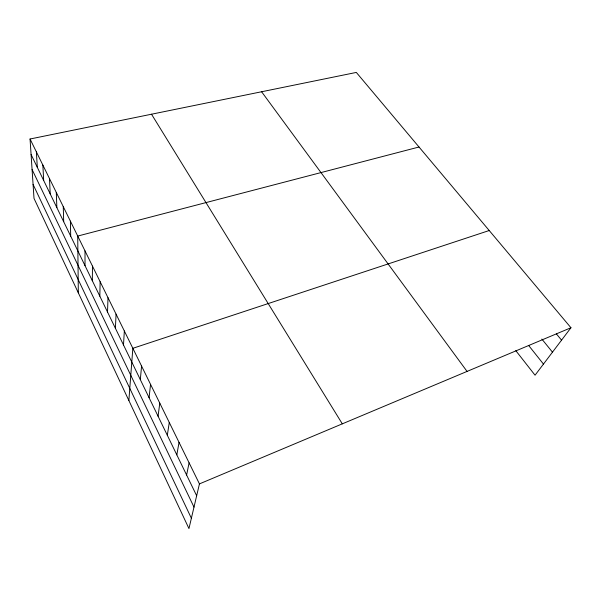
<?xml version="1.0" encoding="UTF-8"?>
<svg xmlns="http://www.w3.org/2000/svg" width="601" height="601" viewBox="0 0 601 601"><rect width="100%" height="100%" fill="white"/><g stroke="black" fill="none" stroke-linecap="round" stroke-linejoin="round"><path stroke-width="0.9" d="M92.329 280.735L92.479 266.108M99.826 296.18L100.142 281.711M107.519 312.024L108 297.713M115.4 328.281L116.061 314.135M123.49 344.951L124.347 330.986M128.862 400.514L132.844 348.302L489.222 230.521M140.318 379.629L141.581 366.084M149.078 397.674L150.558 384.362M158.071 416.215L159.783 403.151M167.318 435.267L169.279 422.473M176.822 454.859L179.045 442.359M186.603 475.015L189.097 462.823M30.05 139.004L199.442 483.895L188.954 528.572L34.009 198.39L30.05 139.004L356.318 72.428L570.95 327.74L535.048 375.204L515.793 350.631M199.442 483.895L570.95 327.74M419.01 147.005L77.724 236.065L78.318 292.807M556.361 333.848L561.559 340.151M541.847 339.054L552.477 352.163M528.61 345.425L543.469 364.078M261.608 91.758L467.052 371.41M151.52 114.22L342.307 423.848M31.079 154.502L196.662 495.75M32.086 169.527L193.995 507.109M33.078 184.439L191.381 518.25M36.376 151.888L37.307 167.326M42.859 165.087L43.67 180.45M49.492 178.595L50.191 193.875M56.291 192.44L56.862 207.63M63.263 206.624L63.698 221.716M70.4 221.16L70.7 236.155M85.011 250.902L85.019 265.657"/></g></svg>
